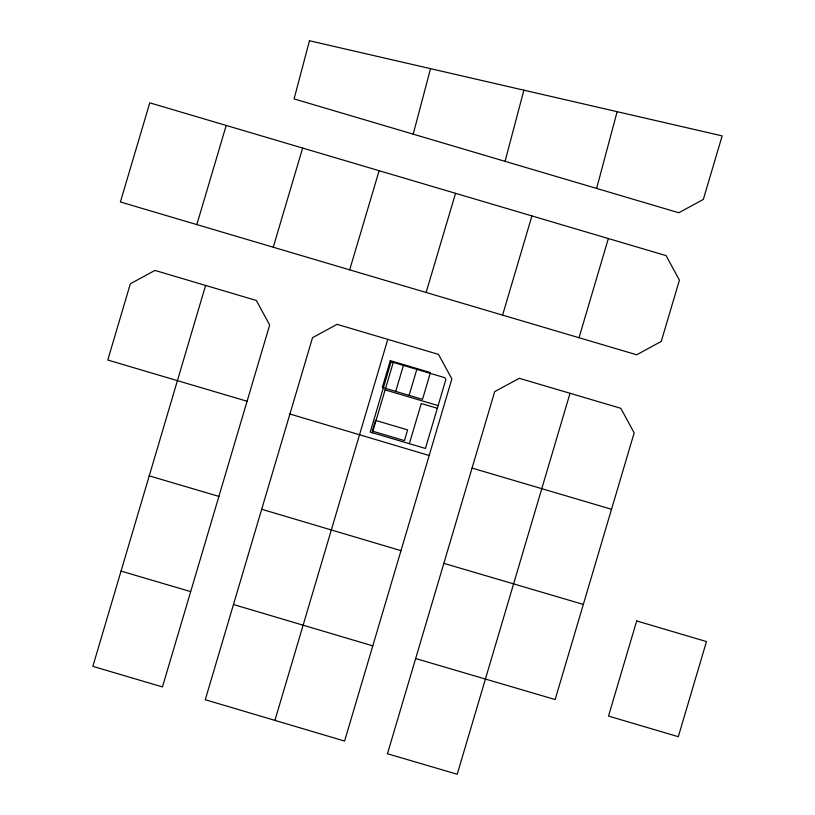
<?xml version="1.0" encoding="UTF-8"?>
<svg xmlns="http://www.w3.org/2000/svg" width="815" height="815" viewBox="0 0 815 815"><rect width="100%" height="100%" fill="white"/><g stroke="black" fill="none" stroke-linecap="round" stroke-linejoin="round"><path stroke-width="1.22" d="M413.205 134.159L430.524 68.674M505.055 161.35L523.882 90.18M596.621 188.448L617.128 111.696M205.594 285.454L92.849 666.364L162.46 686.923L269.673 325.002L256.328 300.47L154.921 270.417L130.339 283.773L107.784 360.036L247.088 401.255M233.477 604.526L312.532 337.685L337.053 324.329L438.511 354.393L451.867 378.914L344.592 741.059L205.268 699.718L233.477 604.526L372.812 645.867M502.59 315.12L120.396 201.967L149.777 102.822L666.069 255.625L679.425 280.146L661.26 341.424L636.678 354.78L502.59 315.12L531.93 215.893M579.037 337.716L608.347 238.54M196.833 224.583L226.213 125.439M273.259 247.21L302.64 148.065M349.686 269.806L379.128 170.692M274.93 720.389L387.787 339.356M372.414 432.745L393.268 362.4M395.723 391.404L403.659 364.621M426.113 292.442L455.554 193.318M409.11 395.377L417.046 368.594M409.354 443.686L421.263 403.517L437.339 408.284M570.031 393.288L457.225 774.25L387.461 753.753L494.715 391.597L519.298 378.303L620.816 408.305L634.162 432.887L555.147 699.545L415.66 658.54M472.068 468.085L611.535 509.263M149.226 475.858L218.899 496.406M443.849 563.348L583.336 604.414M121.068 571.101L190.679 591.619M385.118 389.886L438.134 405.605M261.686 509.263L401.011 550.655M289.916 414.01L429.179 455.514M309.456 40.75L294.093 98.91L678.803 212.756L703.335 199.41L722.151 135.881L309.456 40.75M636.678 620.938L608.51 716.079L678.304 736.699L706.473 641.558L636.678 620.938M390.263 360.658L382.327 387.441L422.506 399.35L430.442 372.567L390.263 360.658M391.078 361.758L370.234 432.093L425.43 448.454L445.846 379.546L444.837 377.691L391.078 361.758M375.481 420.367L372.302 431.084L404.444 440.609L407.622 429.902L375.481 420.367"/></g></svg>
